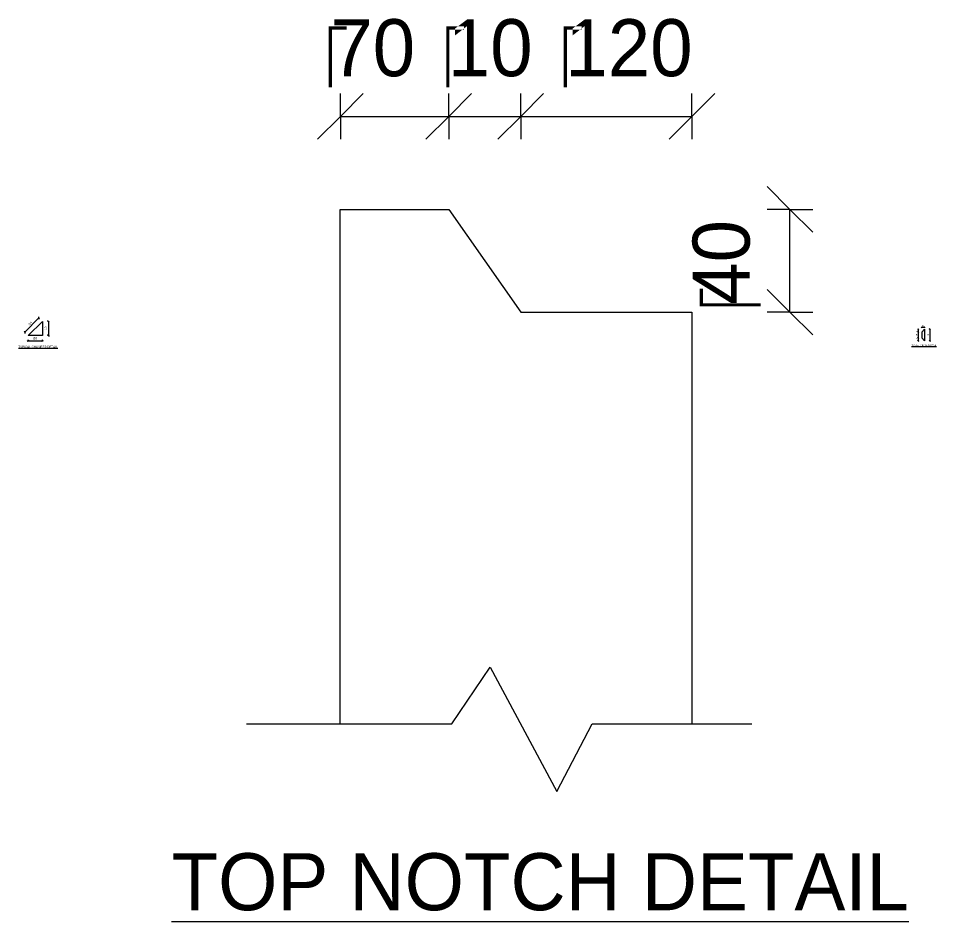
# Model space of a CAD drawing. Header units: millimetres. Extents: x -7291 to 5665, y 1067 to 18539.
# Drawn here: x 745 to 3964, y 1067 to 4236 of the extents above; entities that cross this region are included whole.
import ezdxf

# ---------------------------------------------------------------- set-up
doc = ezdxf.new("R2010")
doc.units = ezdxf.units.MM
for name, color, linetype, lineweight in [('A-ANNO-DIMS', 211, 'Continuous', 9), ('A-ANNO-DIMS-2', 211, 'Continuous', 9), ('A-ANNO-DIMS-3', 211, 'Continuous', 9), ('A-ANNO-DIMS-80', 211, 'Continuous', 9), ('A-DETL-THIN', 151, 'Continuous', 18), ('G-ANNO-TEXT', 231, 'Continuous', 9)]:
    doc.layers.add(name, color=color, linetype=linetype, lineweight=lineweight)
doc.styles.add('Arial_2', font='arial.ttf', dxfattribs={"height": 7.5})
doc.styles.add('Arial_3', font='arial.ttf', dxfattribs={"height": 5})
doc.styles.add('Nirmala UI Semilight_2', font='NirmalaS.ttf', dxfattribs={"height": 7.5})
doc.styles.add('Nirmala UI Semilight_3', font='NirmalaS.ttf', dxfattribs={"height": 200})
doc.styles.add('Nirmala UI Semilight_4', font='NirmalaS.ttf', dxfattribs={"height": 200})
doc.styles.add('Nirmala UI Semilight_5', font='NirmalaS.ttf', dxfattribs={"height": 5})
doc.dimstyles.new('Arrow_Filled_-_2_5_NI_UI_2', dxfattribs={"dimscale": 304.8, "dimtxt": 7.85523, "dimasz": 0.019685, "dimexe": 0.009843, "dimexo": 0.0625, "dimgap": 0.009843, "dimtad": 1, "dimdec": 4, "dimzin": 0, "dimdsep": 46, "dimtxsty": 'Nirmala UI Semilight_2', "dimblk1": 'OBLIQUE', "dimblk2": 'OBLIQUE', "dimsah": 1, "dimcen": 0.09, "dimazin": 0, "dimtfac": 1, "dimtdec": 4, "dimtix": 1, "dimtmove": 0, "dimatfit": 3, "dimfxl": 0.009843, "dimfxlon": 1, "dimtvp": 1, "dimtolj": 1, "dimtzin": 0, "dimarcsym": 2})
doc.dimstyles.new('Arrow_Filled_-_2_5_NI_UI_3', dxfattribs={"dimscale": 304.8, "dimtxt": 209.472789, "dimasz": 0.524934, "dimexe": 0.262467, "dimexo": 0.0625, "dimgap": 0.262467, "dimtad": 1, "dimdec": 4, "dimzin": 0, "dimdsep": 46, "dimtxsty": 'Nirmala UI Semilight_3', "dimblk1": 'OBLIQUE', "dimblk2": 'OBLIQUE', "dimsah": 1, "dimcen": 0.09, "dimazin": 0, "dimtfac": 1, "dimtdec": 4, "dimtix": 1, "dimtmove": 2, "dimatfit": 3, "dimfxl": 0.262467, "dimfxlon": 1, "dimtvp": 1, "dimtolj": 1, "dimtzin": 0, "dimarcsym": 2})
doc.dimstyles.new('Arrow_Filled_-_2_5_NI_UI_4', dxfattribs={"dimscale": 304.8, "dimtxt": 209.472789, "dimasz": 0.524934, "dimexe": 0.262467, "dimexo": 0.0625, "dimgap": 0.262467, "dimtad": 1, "dimdec": 4, "dimzin": 0, "dimdsep": 46, "dimtxsty": 'Nirmala UI Semilight_3', "dimblk1": 'OBLIQUE', "dimblk2": 'OBLIQUE', "dimsah": 1, "dimcen": 0.09, "dimazin": 0, "dimtfac": 1, "dimtdec": 4, "dimtix": 1, "dimtmove": 0, "dimatfit": 3, "dimfxl": 0.262467, "dimfxlon": 1, "dimtvp": 1, "dimtolj": 1, "dimtzin": 0, "dimarcsym": 2})
doc.dimstyles.new('Arrow_Filled_-_2_5_NI_UI_5', dxfattribs={"dimscale": 304.8, "dimtxt": 5.23682, "dimasz": 0.013123, "dimexe": 0.006562, "dimexo": 0.0625, "dimgap": 0.006562, "dimtad": 1, "dimdec": 4, "dimzin": 0, "dimdsep": 46, "dimtxsty": 'Nirmala UI Semilight_5', "dimblk1": 'OBLIQUE', "dimblk2": 'OBLIQUE', "dimsah": 1, "dimcen": 0.09, "dimazin": 0, "dimtfac": 1, "dimtdec": 4, "dimtix": 1, "dimtmove": 0, "dimatfit": 3, "dimfxl": 0.006562, "dimfxlon": 1, "dimtvp": 1, "dimtolj": 1, "dimtzin": 0, "dimarcsym": 2})

# ---------------------------------------------------------------- blocks, each defined once
blk = doc.blocks.new('DIMBLOCK32-CHAMFER DETAIL')
at = {"layer": 'A-ANNO-DIMS-3'}
for p, q in [((778.8, 3104.9), (775.8, 3101.9)), ((778.8, 3104.9), (781.8, 3107.9)), ((778.8, 3104.9), (778.8, 3107.9)), ((778.8, 3104.9), (828.8, 3104.9)), ((778.8, 3104.9), (778.8, 3101.9)), ((828.8, 3104.9), (825.8, 3101.9)), ((828.8, 3104.9), (831.8, 3107.9)), ((828.8, 3104.9), (828.8, 3107.9)), ((828.8, 3104.9), (828.8, 3101.9))]:
    blk.add_line(p, q, dxfattribs=at)
at = {"layer": 'A-ANNO-DIMS-3', "color": 0, "insert": (799, 3117.7), "char_height": 7.5, "width": 11.654, "attachment_point": 1, "line_spacing_factor": 1.142579, "style": 'Nirmala UI Semilight_2'}
blk.add_mtext('\u202a10', dxfattribs=at)
blk = doc.blocks.new('_Oblique')
at = {"color": 0, "linetype": 'ByBlock', "lineweight": -2}
blk.add_line((-0.5, -0.5), (0.5, 0.5), dxfattribs=at)
blk = doc.blocks.new('DIMBLOCK33-CHAMFER DETAIL')
at = {"layer": 'A-ANNO-DIMS-3'}
for p, q in [((849.9, 3172.8), (846.9, 3175.8)), ((849.9, 3172.8), (846.9, 3172.8)), ((849.9, 3172.8), (849.9, 3122.8)), ((849.9, 3172.8), (852.9, 3169.8)), ((849.9, 3172.8), (852.9, 3172.8)), ((849.9, 3122.8), (846.9, 3125.8)), ((849.9, 3122.8), (846.9, 3122.8)), ((849.9, 3122.8), (852.9, 3119.8)), ((849.9, 3122.8), (852.9, 3122.8))]:
    blk.add_line(p, q, dxfattribs=at)
at = {"layer": 'A-ANNO-DIMS-3', "color": 0, "insert": (837.1, 3142.9), "char_height": 7.5, "width": 11.654, "attachment_point": 1, "rotation": 90, "line_spacing_factor": 1.142579, "style": 'Nirmala UI Semilight_2'}
blk.add_mtext('\u202a10', dxfattribs=at)
blk = doc.blocks.new('DIMBLOCK34-CHAMFER DETAIL')
at = {"layer": 'A-ANNO-DIMS-3'}
for p, q in [((817, 3184.7), (817, 3188.9)), ((767, 3134.7), (817, 3184.7)), ((817, 3184.7), (814.9, 3186.8)), ((817, 3184.7), (817, 3180.4)), ((817, 3184.7), (819.1, 3182.5)), ((767, 3134.7), (764.9, 3136.8)), ((767, 3134.7), (767, 3138.9)), ((767, 3134.7), (767, 3130.4)), ((767, 3134.7), (769.1, 3132.5))]:
    blk.add_line(p, q, dxfattribs=at)
at = {"layer": 'A-ANNO-DIMS-3', "color": 0, "insert": (779.5, 3165.2), "char_height": 7.5, "width": 11.826, "attachment_point": 1, "rotation": 45, "line_spacing_factor": 1.142579, "style": 'Nirmala UI Semilight_2'}
blk.add_mtext('\u202a14', dxfattribs=at)
blk = doc.blocks.new('DIMBLOCK35-TOP NOTCH DETAIL')
at = {"layer": 'A-ANNO-DIMS-80'}
for p, q in [((1873.6, 3891.8), (1953.6, 3971.8)), ((1873.6, 3891.8), (1873.6, 3971.8)), ((2253.6, 3891.8), (2333.6, 3971.8)), ((2253.6, 3891.8), (2253.6, 3971.8)), ((1873.6, 3891.8), (1793.6, 3811.8)), ((1873.6, 3891.8), (2253.6, 3891.8)), ((1873.6, 3891.8), (1873.6, 3811.8)), ((2253.6, 3891.8), (2173.6, 3811.8)), ((2253.6, 3891.8), (2253.6, 3811.8))]:
    blk.add_line(p, q, dxfattribs=at)
at = {"layer": 'A-ANNO-DIMS-80', "color": 0, "insert": (1838.4, 4232.7), "char_height": 200, "width": 356.485, "attachment_point": 1, "line_spacing_factor": 1.142579, "style": 'Nirmala UI Semilight_3'}
blk.add_mtext('\u202a70', dxfattribs=at)
blk = doc.blocks.new('DIMBLOCK36-TOP NOTCH DETAIL')
at = {"layer": 'A-ANNO-DIMS-80'}
for p, q in [((2253.6, 3891.8), (2333.6, 3971.8)), ((2253.6, 3891.8), (2253.6, 3971.8)), ((2506, 3891.8), (2586, 3971.8)), ((2506, 3891.8), (2506, 3971.8)), ((2253.6, 3891.8), (2173.6, 3811.8)), ((2253.6, 3891.8), (2506, 3891.8)), ((2253.6, 3891.8), (2253.6, 3811.8)), ((2506, 3891.8), (2426, 3811.8)), ((2506, 3891.8), (2506, 3811.8))]:
    blk.add_line(p, q, dxfattribs=at)
at = {"layer": 'A-ANNO-DIMS-80', "color": 0, "insert": (2250.3, 4232.7), "char_height": 200, "width": 310.781, "attachment_point": 1, "line_spacing_factor": 1.142579, "style": 'Nirmala UI Semilight_3'}
blk.add_mtext('\u202a10', dxfattribs=at)
blk = doc.blocks.new('DIMBLOCK37-TOP NOTCH DETAIL')
at = {"layer": 'A-ANNO-DIMS-80'}
for p, q in [((2506, 3891.8), (2586, 3971.8)), ((2506, 3891.8), (2506, 3971.8)), ((3106, 3891.8), (3186, 3971.8)), ((3106, 3891.8), (3106, 3971.8)), ((2506, 3891.8), (2426, 3811.8)), ((2506, 3891.8), (3106, 3891.8)), ((2506, 3891.8), (2506, 3811.8)), ((3106, 3891.8), (3026, 3811.8)), ((3106, 3891.8), (3106, 3811.8))]:
    blk.add_line(p, q, dxfattribs=at)
at = {"layer": 'A-ANNO-DIMS-80', "color": 0, "insert": (2662.5, 4232.7), "char_height": 200, "width": 493.594, "attachment_point": 1, "line_spacing_factor": 1.142579, "style": 'Nirmala UI Semilight_3'}
blk.add_mtext('\u202a120', dxfattribs=at)
blk = doc.blocks.new('DIMBLOCK38-TOP NOTCH DETAIL')
at = {"layer": 'A-ANNO-DIMS-80'}
for p, q in [((3449.6, 3565.5), (3369.6, 3645.5)), ((3449.6, 3565.5), (3369.6, 3565.5)), ((3449.6, 3205), (3449.6, 3565.5)), ((3449.6, 3565.5), (3529.6, 3485.5)), ((3449.6, 3565.5), (3529.6, 3565.5)), ((3449.6, 3205), (3369.6, 3285)), ((3449.6, 3205), (3369.6, 3205)), ((3449.6, 3205), (3529.6, 3125)), ((3449.6, 3205), (3529.6, 3205))]:
    blk.add_line(p, q, dxfattribs=at)
at = {"layer": 'A-ANNO-DIMS-80', "color": 0, "insert": (3108.7, 3231), "char_height": 200, "width": 370.196, "attachment_point": 1, "rotation": 90, "line_spacing_factor": 1.142579, "style": 'Nirmala UI Semilight_3'}
blk.add_mtext('\u202a40', dxfattribs=at)
blk = doc.blocks.new('DIMBLOCK39-GROOVE DETAIL')
at = {"layer": 'A-ANNO-DIMS-2'}
for p, q in [((3912.1, 3152), (3910.1, 3150)), ((3912.1, 3152), (3914.1, 3154)), ((3912.1, 3152), (3912.1, 3154)), ((3912.1, 3152), (3922.1, 3152)), ((3912.1, 3152), (3912.1, 3150)), ((3922.1, 3152), (3920.1, 3150)), ((3922.1, 3152), (3924.1, 3154)), ((3922.1, 3152), (3922.1, 3154)), ((3922.1, 3152), (3922.1, 3150))]:
    blk.add_line(p, q, dxfattribs=at)
at = {"layer": 'A-ANNO-DIMS-2', "color": 0, "insert": (3913.9, 3160.6), "char_height": 5, "width": 7.77, "attachment_point": 1, "line_spacing_factor": 1.142579, "style": 'Nirmala UI Semilight_5'}
blk.add_mtext('10', dxfattribs=at)
blk = doc.blocks.new('DIMBLOCK40-GROOVE DETAIL')
at = {"layer": 'A-ANNO-DIMS-2'}
for p, q in [((3900, 3144.9), (3898, 3146.9)), ((3900, 3144.9), (3898, 3144.9)), ((3900, 3134.9), (3898, 3136.9)), ((3900, 3134.9), (3898, 3134.9)), ((3900, 3144.9), (3900, 3134.9)), ((3900, 3144.9), (3902, 3142.9)), ((3900, 3144.9), (3902, 3144.9)), ((3900, 3134.9), (3902, 3132.9)), ((3900, 3134.9), (3902, 3134.9))]:
    blk.add_line(p, q, dxfattribs=at)
at = {"layer": 'A-ANNO-DIMS-2', "color": 0, "insert": (3891.5, 3136.7), "char_height": 5, "width": 7.77, "attachment_point": 1, "rotation": 90, "line_spacing_factor": 1.142579, "style": 'Nirmala UI Semilight_5'}
blk.add_mtext('10', dxfattribs=at)
blk = doc.blocks.new('DIMBLOCK41-GROOVE DETAIL')
at = {"layer": 'A-ANNO-DIMS-2'}
for p, q in [((3900, 3134.9), (3898, 3136.9)), ((3900, 3134.9), (3898, 3134.9)), ((3900, 3134.9), (3900, 3114.9)), ((3900, 3134.9), (3902, 3132.9)), ((3900, 3134.9), (3902, 3134.9)), ((3900, 3114.9), (3898, 3116.9)), ((3900, 3114.9), (3898, 3114.9)), ((3900, 3114.9), (3902, 3112.9)), ((3900, 3114.9), (3902, 3114.9))]:
    blk.add_line(p, q, dxfattribs=at)
at = {"layer": 'A-ANNO-DIMS-2', "color": 0, "insert": (3891.5, 3121.1), "char_height": 5, "width": 9.141, "attachment_point": 1, "rotation": 90, "line_spacing_factor": 1.142579, "style": 'Nirmala UI Semilight_5'}
blk.add_mtext('20', dxfattribs=at)
blk = doc.blocks.new('DIMBLOCK42-GROOVE DETAIL')
at = {"layer": 'A-ANNO-DIMS-2'}
for p, q in [((3900, 3114.9), (3898, 3116.9)), ((3900, 3114.9), (3898, 3114.9)), ((3900, 3104.9), (3898, 3106.9)), ((3900, 3104.9), (3898, 3104.9)), ((3900, 3114.9), (3900, 3104.9)), ((3900, 3114.9), (3902, 3112.9)), ((3900, 3114.9), (3902, 3114.9)), ((3900, 3104.9), (3902, 3102.9)), ((3900, 3104.9), (3902, 3104.9))]:
    blk.add_line(p, q, dxfattribs=at)
at = {"layer": 'A-ANNO-DIMS-2', "color": 0, "insert": (3891.5, 3106.7), "char_height": 5, "width": 7.77, "attachment_point": 1, "rotation": 90, "line_spacing_factor": 1.142579, "style": 'Nirmala UI Semilight_5'}
blk.add_mtext('10', dxfattribs=at)
blk = doc.blocks.new('DIMBLOCK43-GROOVE DETAIL')
at = {"layer": 'A-ANNO-DIMS-2'}
for p, q in [((3940.2, 3144.9), (3938.2, 3146.9)), ((3940.2, 3144.9), (3938.2, 3144.9)), ((3940.2, 3144.9), (3940.2, 3104.9)), ((3940.2, 3144.9), (3942.2, 3142.9)), ((3940.2, 3144.9), (3942.2, 3144.9)), ((3940.2, 3104.9), (3938.2, 3106.9)), ((3940.2, 3104.9), (3938.2, 3104.9)), ((3940.2, 3104.9), (3942.2, 3102.9)), ((3940.2, 3104.9), (3942.2, 3104.9))]:
    blk.add_line(p, q, dxfattribs=at)
at = {"layer": 'A-ANNO-DIMS-2', "color": 0, "insert": (3931.7, 3121.1), "char_height": 5, "width": 9.255, "attachment_point": 1, "rotation": 90, "line_spacing_factor": 1.142579, "style": 'Nirmala UI Semilight_5'}
blk.add_mtext('40', dxfattribs=at)

msp = doc.modelspace()

# ---------------------------------------------------------------- linework, layer by layer
at = {"layer": 'A-DETL-THIN', "lineweight": 9}
for p, q in [((1873.57674, 1760.77489), (1873.57674, 3565.45823)), ((1873.57674, 3565.45823), (2253.57674, 3565.45823)), ((2253.57674, 3565.45823), (2505.95037, 3205.03133)), ((2505.95037, 3205.03133), (3105.95037, 3205.03133)), ((3105.95037, 3205.03133), (3105.95037, 1760.77489)), ((2264.55653, 1760.77489), (2398.76283, 1959.7439)), ((2398.76283, 1959.7439), (2632.96261, 1523.30928)), ((1544.55653, 1760.77489), (2264.55653, 1760.77489)), ((2632.96261, 1523.30928), (2756.59133, 1760.77489)), ((2756.59133, 1760.77489), (3316.59133, 1760.77489))]:
    msp.add_line(p, q, dxfattribs=at)
at = {"layer": 'A-DETL-THIN'}
for p, q in [((828.84557, 3172.79249), (778.84557, 3122.79249)), ((828.84557, 3172.79249), (828.84557, 3122.79249)), ((3912.10321, 3134.93342), (3922.10321, 3144.93342)), ((3912.10321, 3134.93342), (3912.10321, 3114.93342)), ((3912.10321, 3134.93342), (3912.90321, 3134.93342)), ((3922.10321, 3144.93342), (3922.10321, 3104.93342)), ((828.84557, 3122.79249), (778.84557, 3122.79249)), ((3912.10321, 3114.93342), (3922.10321, 3104.93342)), ((3912.10321, 3114.93342), (3912.90321, 3114.93342))]:
    msp.add_line(p, q, dxfattribs=at)

# ---------------------------------------------------------------- texts
at = {"layer": 'G-ANNO-TEXT', "color": 7, "attachment_point": 1}
for s, insert, char_height, width, style in [('\\LTYPICAL GROOVE DETAIL', (3876.10198, 3090.65698), 5, 106.784775, 'Arial_3'), ('\\LTYPICAL CHAMFER DETAIL', (744.76736, 3087.48198), 7.5, 166.9113375, 'Arial_2'), ('\\LTOP NOTCH DETAIL', (1281.67798, 1307.16895), 200, 2975.864, 'Nirmala UI Semilight_4')]:
    msp.add_mtext(s, dxfattribs=dict(at, insert=insert, char_height=char_height, width=width, style=style))

# ---------------------------------------------------------------- dimensions: what is measured, and where the dimension line sits
at = {"layer": 'A-ANNO-DIMS'}
for base, p1, p2, text, override, picture, middle in [((2253.57674, 3891.80151), (1873.57674, 3811.80151), (2253.57674, 3811.80151), '\u202a70', {"dimpost": '<>', "dimfxl": 380}, 'DIMBLOCK35-TOP NOTCH DETAIL', (2016.63253, 4099.40571)), ((3105.95037, 3891.80151), (2505.95037, 3811.80151), (3105.95037, 3811.80151), '\u202a120', {"dimpost": '<>', "dimfxl": 600}, 'DIMBLOCK37-TOP NOTCH DETAIL', (2909.29884, 4099.40571))]:
    dim = msp.add_linear_dim(base=base, p1=p1, p2=p2, text=text, dimstyle='Arrow_Filled_-_2_5_NI_UI_3', override=override, dxfattribs=at)
    dim.commit()
    dim.dimension.update_dxf_attribs({"geometry": picture, "text_midpoint": middle, "dimtype": 160})
for base, p1, p2, dimstyle, override, picture, middle in [((2505.95037, 3891.80151), (2253.57674, 3811.80151), (2505.95037, 3811.80151), 'Arrow_Filled_-_2_5_NI_UI_4', {"dimpost": '<>', "dimfxl": 252.373632}, 'DIMBLOCK36-TOP NOTCH DETAIL', (2379.76356, 4092.79155)), ((828.84557, 3104.90761), (778.84557, 3107.90761), (828.84557, 3107.90761), 'Arrow_Filled_-_2_5_NI_UI_2', {"dimpost": '<>', "dimfxl": 50}, 'DIMBLOCK32-CHAMFER DETAIL', (803.84557, 3112.44474))]:
    dim = msp.add_linear_dim(base=base, p1=p1, p2=p2, text='\u202a10', dimstyle=dimstyle, override=override, dxfattribs=at)
    dim.commit()
    dim.dimension.update_dxf_attribs({"geometry": picture, "text_midpoint": middle})
for base, p1, p2, angle, text, dimstyle, override, picture, middle in [((3449.60586, 3565.45823), (3369.60586, 3205.03133), (3369.60586, 3565.45823), 90, '\u202a40', 'Arrow_Filled_-_2_5_NI_UI_4', {"dimpost": '<>', "dimfxl": 360.426899}, 'DIMBLOCK38-TOP NOTCH DETAIL', (3249.1737, 3385.24478)), ((816.98594, 3184.65212), (769.10726, 3132.5308), (819.10726, 3182.5308), 45, '\u202a14', 'Arrow_Filled_-_2_5_NI_UI_2', {"dimpost": '<>', "dimfxl": 70.710678}, 'DIMBLOCK34-CHAMFER DETAIL', (786.65639, 3164.98167)), ((849.85289, 3122.79249), (846.85289, 3172.79249), (846.85289, 3122.79249), 90, '\u202a10', 'Arrow_Filled_-_2_5_NI_UI_2', {"dimpost": '<>', "dimfxl": 50}, 'DIMBLOCK33-CHAMFER DETAIL', (842.31576, 3147.79249))]:
    dim = msp.add_linear_dim(base=base, p1=p1, p2=p2, angle=angle, text=text, dimstyle=dimstyle, override=override, dxfattribs=at)
    dim.commit()
    dim.dimension.update_dxf_attribs({"geometry": picture, "text_midpoint": middle})
dim = msp.add_linear_dim(base=(3922.10321, 3152.04854), p1=(3912.10321, 3150.04854), p2=(3922.10321, 3150.04854), dimstyle='Arrow_Filled_-_2_5_NI_UI_5', override={"dimpost": '<>', "dimfxl": 10}, dxfattribs=at)
dim.commit()
dim.dimension.update_dxf_attribs({"geometry": 'DIMBLOCK39-GROOVE DETAIL', "text_midpoint": (3917.10321, 3156.64617)})
for base, p1, p2, override, picture, middle in [((3900.0027, 3134.93342), (3902.0027, 3144.93342), (3902.0027, 3134.93342), {"dimpost": '<>', "dimfxl": 10}, 'DIMBLOCK40-GROOVE DETAIL', (3895.40507, 3139.93342)), ((3900.0027, 3114.93342), (3902.0027, 3134.93342), (3902.0027, 3114.93342), {"dimpost": '<>', "dimfxl": 20}, 'DIMBLOCK41-GROOVE DETAIL', (3895.41901, 3124.93342)), ((3940.17934, 3104.93342), (3938.17934, 3144.93342), (3938.17934, 3104.93342), {"dimpost": '<>', "dimfxl": 40}, 'DIMBLOCK43-GROOVE DETAIL', (3935.59566, 3124.93342)), ((3900.0027, 3104.93342), (3902.0027, 3114.93342), (3902.0027, 3104.93342), {"dimpost": '<>', "dimfxl": 10}, 'DIMBLOCK42-GROOVE DETAIL', (3895.40507, 3109.93342))]:
    dim = msp.add_linear_dim(base=base, p1=p1, p2=p2, angle=90, dimstyle='Arrow_Filled_-_2_5_NI_UI_5', override=override, dxfattribs=at)
    dim.commit()
    dim.dimension.update_dxf_attribs({"geometry": picture, "text_midpoint": middle})

doc.saveas('drawing.dxf')
